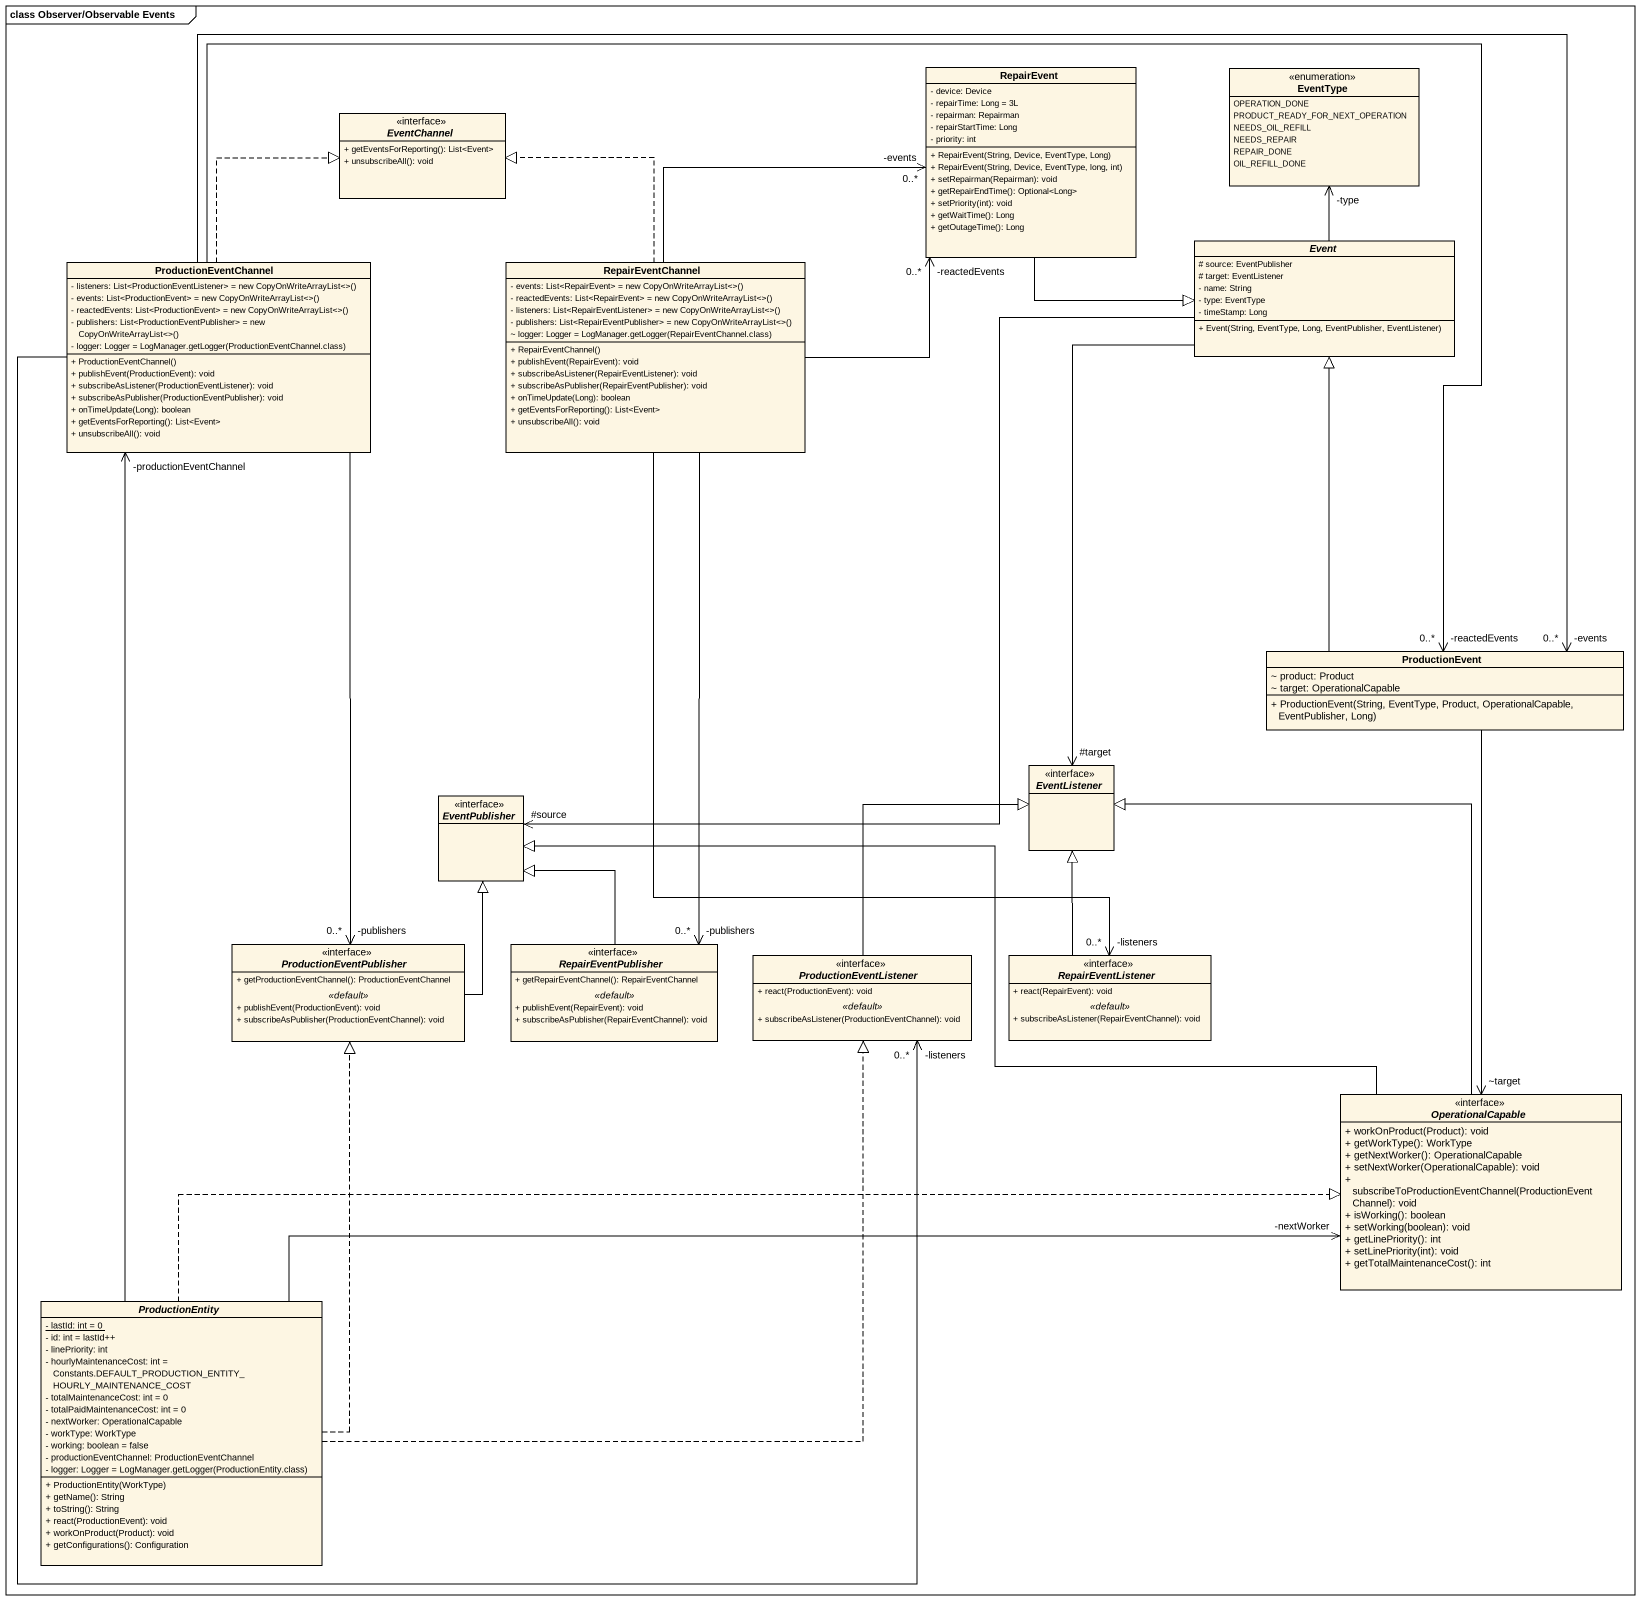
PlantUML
@startuml
mainframe class Observer/Observable Events
hide circle
hide empty members
skinparam classAttributeIconSize 0
class RepairEvent {
  - device: Device
  - repairTime: Long = 3L
  - repairman: Repairman
  - repairStartTime: Long
  - priority: int
  + RepairEvent(String, Device, EventType, Long)
  + RepairEvent(String, Device, EventType, long, int)
  + setRepairman(Repairman): void
  + getRepairEndTime(): Optional<Long>
  + setPriority(int): void
  + getWaitTime(): Long
  + getOutageTime(): Long
}
enum EventType {
  OPERATION_DONE
  PRODUCT_READY_FOR_NEXT_OPERATION
  NEEDS_OIL_REFILL
  NEEDS_REPAIR
  REPAIR_DONE
  OIL_REFILL_DONE
}
interface EventChannel <<interface>> {
  + getEventsForReporting(): List<Event>
  + unsubscribeAll(): void
}
abstract class Event {
  # source: EventPublisher
  # target: EventListener
  - name: String
  - type: EventType
  - timeStamp: Long
  + Event(String, EventType, Long, EventPublisher, EventListener)
}
class ProductionEventChannel {
  {field} - listeners: List<ProductionEventListener> = new CopyOnWriteArrayList<>()
  {field} - events: List<ProductionEvent> = new CopyOnWriteArrayList<>()
  {field} - reactedEvents: List<ProductionEvent> = new CopyOnWriteArrayList<>()
  {field} - publishers: List<ProductionEventPublisher> = new CopyOnWriteArrayList<>()
  {field} - logger: Logger = LogManager.getLogger(ProductionEventChannel.class)
  + ProductionEventChannel()
  + publishEvent(ProductionEvent): void
  + subscribeAsListener(ProductionEventListener): void
  + subscribeAsPublisher(ProductionEventPublisher): void
  + onTimeUpdate(Long): boolean
  + getEventsForReporting(): List<Event>
  + unsubscribeAll(): void
}
class RepairEventChannel {
  {field} - events: List<RepairEvent> = new CopyOnWriteArrayList<>()
  {field} - reactedEvents: List<RepairEvent> = new CopyOnWriteArrayList<>()
  {field} - listeners: List<RepairEventListener> = new CopyOnWriteArrayList<>()
  {field} - publishers: List<RepairEventPublisher> = new CopyOnWriteArrayList<>()
  {field} ~ logger: Logger = LogManager.getLogger(RepairEventChannel.class)
  + RepairEventChannel()
  + publishEvent(RepairEvent): void
  + subscribeAsListener(RepairEventListener): void
  + subscribeAsPublisher(RepairEventPublisher): void
  + onTimeUpdate(Long): boolean
  + getEventsForReporting(): List<Event>
  + unsubscribeAll(): void
}
class ProductionEvent {
  ~ product: Product
  ~ target: OperationalCapable
  + ProductionEvent(String, EventType, Product, OperationalCapable, EventPublisher, Long)
}
interface EventListener <<interface>>
interface EventPublisher <<interface>>
interface ProductionEventPublisher {
  + getProductionEventChannel(): ProductionEventChannel
  .. <<default>> ..
  + publishEvent(ProductionEvent): void
  + subscribeAsPublisher(ProductionEventChannel): void
}
interface RepairEventPublisher <<interface>> {
  + getRepairEventChannel(): RepairEventChannel
  .. <<default>> ..
  + publishEvent(RepairEvent): void
  + subscribeAsPublisher(RepairEventChannel): void
}
interface ProductionEventListener {
  + react(ProductionEvent): void
  .. <<default>> ..
  + subscribeAsListener(ProductionEventChannel): void
}
interface RepairEventListener <<interface>> {
  + react(RepairEvent): void
  .. <<default>> ..
  + subscribeAsListener(RepairEventChannel): void
}
interface OperationalCapable <<interface>> {
  + workOnProduct(Product): void
  + getWorkType(): WorkType
  + getNextWorker(): OperationalCapable
  + setNextWorker(OperationalCapable): void
  + subscribeToProductionEventChannel(ProductionEventChannel): void
  + isWorking(): boolean
  + setWorking(boolean): void
  + getLinePriority(): int
  + setLinePriority(int): void
  + getTotalMaintenanceCost(): int
}
abstract class ProductionEntity {
  {static} - lastId: int = 0
  - id: int = lastId++
  - linePriority: int
  - hourlyMaintenanceCost: int = Constants.DEFAULT_PRODUCTION_ENTITY_HOURLY_MAINTENANCE_COST
  - totalMaintenanceCost: int = 0
  - totalPaidMaintenanceCost: int = 0
  - nextWorker: OperationalCapable
  - workType: WorkType
  - working: boolean = false
  - productionEventChannel: ProductionEventChannel
  {field} - logger: Logger = LogManager.getLogger(ProductionEntity.class)
  + ProductionEntity(WorkType)
  + getName(): String
  + toString(): String
  + react(ProductionEvent): void
  + workOnProduct(Product): void
  + getConfigurations(): Configuration
}
RepairEvent -right-|> Event
Event -up-> "-type" EventType
Event --> "#target" EventListener
Event --> "#source" EventPublisher
ProductionEventChannel .up.|> EventChannel
ProductionEventChannel -right-> "-events\n0..*" ProductionEvent
ProductionEventChannel -right-> "-reactedEvents\n0..*" ProductionEvent
ProductionEventChannel --> "-publishers\n0..*" ProductionEventPublisher
ProductionEventChannel --> "-listeners\n0..*" ProductionEventListener
RepairEventChannel -right-> "-events\n0..*" RepairEvent
RepairEventChannel -right-> "-reactedEvents\n0..*" RepairEvent
RepairEventChannel .up.|> EventChannel
RepairEventChannel --> "-publishers\n0..*" RepairEventPublisher
RepairEventChannel --> "-listeners\n0..*" RepairEventListener
ProductionEvent -up-|> Event
ProductionEvent --> "~target" OperationalCapable
ProductionEventPublisher -up-|> EventPublisher
RepairEventPublisher -up-|> EventPublisher
ProductionEventListener -up-|> EventListener
RepairEventListener -up-|> EventListener
OperationalCapable -up-|> EventListener
OperationalCapable -left-|> EventPublisher
ProductionEntity -up-> "-productionEventChannel" ProductionEventChannel
ProductionEntity .up.|> ProductionEventPublisher
ProductionEntity .up.|> ProductionEventListener
ProductionEntity -right-> "-nextWorker" OperationalCapable
ProductionEntity .right.|> OperationalCapable
@enduml
